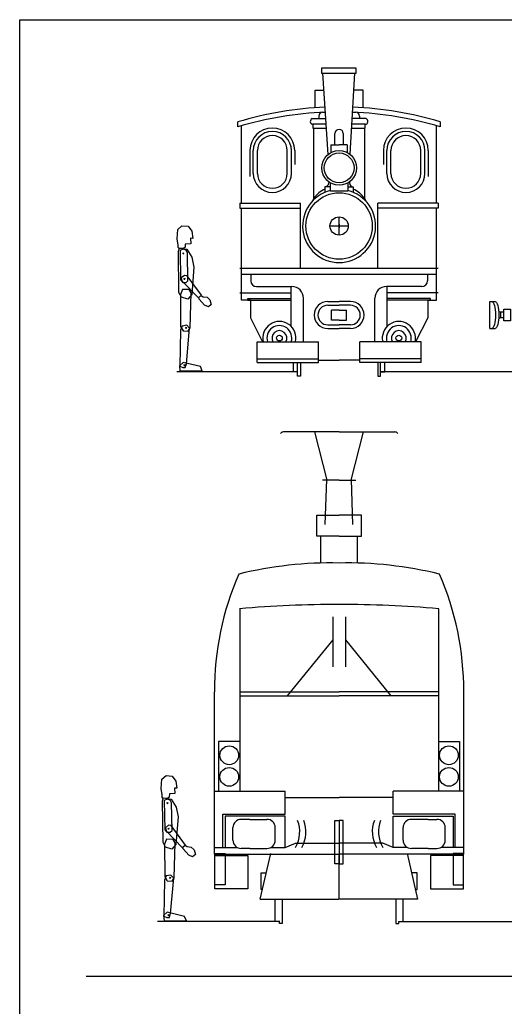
# Model space of a CAD drawing. Extents: x -9190 to 21925, y -3698 to 11555.
# Drawn here: x 19150 to 19332.9, y 4043.2 to 4415 of the extents above; entities that cross this region are included whole.
import ezdxf

# ---------------------------------------------------------------- set-up
doc = ezdxf.new("R2010")
doc.units = 0
doc.layers.get('0').update_dxf_attribs({"linetype": 'CONTINUOUS'})
doc.layers.add('1', color=7, linetype='CONTINUOUS')

msp = doc.modelspace()

# ---------------------------------------------------------------- linework, layer by layer
for p, q in [((19266.16, 4364.32), (19264.22, 4394.86)), ((19274.44, 4364.34), (19276.18, 4394.86)), ((19261.25, 4388.43), (19264.63, 4388.43)), ((19261.25, 4381.86), (19261.25, 4388.43)), ((19279.38, 4388.43), (19275.81, 4388.43)), ((19279.38, 4381.86), (19279.38, 4388.43)), ((19264.06, 4380.17), (19265.15, 4380.17)), ((19275.34, 4380.17), (19276.56, 4380.17)), ((19232.19, 4374.68), (19232.19, 4376.55)), ((19260.16, 4377.83), (19265.3, 4377.83)), ((19262.66, 4378.76), (19262.66, 4377.83)), ((19262.66, 4378.76), (19262.66, 4378.76)), ((19280.47, 4377.83), (19275.21, 4377.83)), ((19277.97, 4378.76), (19277.97, 4377.83)), ((19308.44, 4374.68), (19308.44, 4376.55)), ((19233.59, 4345.93), (19233.59, 4375.09)), ((19268.75, 4367.87), (19268.75, 4372.18)), ((19271.88, 4372.18), (19271.85, 4367.87)), ((19307.03, 4345.93), (19307.03, 4375.09)), ((19307.03, 4345.93), (19307.03, 4375.09)), ((19236.72, 4365.77), (19236.72, 4355.93)), ((19237.97, 4357.18), (19237.97, 4365.77)), ((19239.53, 4357.18), (19239.53, 4365.77)), ((19250.78, 4357.18), (19250.78, 4365.77)), ((19252.34, 4357.18), (19252.34, 4365.77)), ((19253.59, 4365.77), (19253.59, 4360.51)), ((19267.25, 4367.87), (19270.31, 4367.87)), ((19267.25, 4367.87), (19267.25, 4365.04)), ((19267.97, 4367.87), (19268.75, 4367.87)), ((19273.38, 4367.87), (19270.31, 4367.87)), ((19273.38, 4367.87), (19273.38, 4365.04)), ((19287.03, 4365.77), (19287.03, 4360.51)), ((19288.28, 4357.18), (19288.28, 4365.77)), ((19289.84, 4357.18), (19289.84, 4365.77)), ((19301.09, 4357.18), (19301.09, 4365.77)), ((19302.66, 4357.18), (19302.66, 4365.77)), ((19303.91, 4365.77), (19303.91, 4355.93)), ((19266.41, 4353.96), (19266.41, 4353.61)), ((19274.22, 4353.96), (19274.22, 4353.61)), ((19264.98, 4352.05), (19264.98, 4350.03)), ((19275.65, 4352.05), (19275.65, 4350.03)), ((19279.84, 4351.11), (19279.84, 4347.86)), ((19232.97, 4345.93), (19255.78, 4345.93)), ((19232.97, 4345.93), (19232.97, 4344.05)), ((19255.78, 4321.42), (19255.78, 4345.93)), ((19260.78, 4347.86), (19260.14, 4346.61)), ((19279.84, 4347.86), (19280.49, 4346.61)), ((19284.84, 4321.42), (19284.84, 4345.93)), ((19307.66, 4345.93), (19284.84, 4345.93)), ((19307.66, 4345.93), (19307.66, 4344.05)), ((19232.97, 4344.05), (19255.78, 4344.05)), ((19233.59, 4309.38), (19233.59, 4344.05)), ((19307.66, 4344.05), (19284.84, 4344.05)), ((19307.03, 4319.23), (19307.03, 4344.05)), ((19307.03, 4309.38), (19307.03, 4344.05)), ((19270.31, 4333.92), (19270.31, 4340.8)), ((19266.88, 4337.36), (19273.75, 4337.36)), ((19269.44, 4337.36), (19271.18, 4337.36)), ((19270.31, 4338.04), (19270.31, 4336.68)), ((19232.97, 4321.42), (19307.66, 4321.42)), ((19233.59, 4319.23), (19307.03, 4319.23)), ((19237.03, 4319.23), (19237.03, 4316.73)), ((19303.59, 4319.23), (19303.59, 4316.73)), ((19239.22, 4314.55), (19252.5, 4314.55)), ((19252.23, 4299.58), (19252.23, 4314.55)), ((19301.41, 4314.55), (19288.12, 4314.55)), ((19288.39, 4299.58), (19288.39, 4314.55)), ((19232.97, 4312.19), (19252.23, 4312.19)), ((19236.88, 4309.38), (19233.59, 4309.38)), ((19235.94, 4309.38), (19235.94, 4310)), ((19235.94, 4310), (19252.23, 4310)), ((19235.94, 4309.38), (19252.23, 4309.38)), ((19236.88, 4309.38), (19236.88, 4302.81)), ((19256.88, 4293.75), (19256.88, 4310.17)), ((19266.02, 4308.91), (19270.31, 4308.91)), ((19274.61, 4308.91), (19270.31, 4308.91)), ((19283.75, 4293.75), (19283.75, 4310.17)), ((19307.66, 4312.19), (19288.39, 4312.19)), ((19304.69, 4310), (19288.39, 4310)), ((19304.69, 4309.38), (19288.39, 4309.38)), ((19303.75, 4309.38), (19303.75, 4302.81)), ((19303.75, 4309.38), (19307.03, 4309.38)), ((19304.69, 4309.38), (19304.69, 4310)), ((19327.03, 4298.75), (19327.03, 4308.91)), ((19327.03, 4308.91), (19329.06, 4308.91)), ((19266.02, 4307.5), (19270.31, 4307.5)), ((19267.5, 4301.95), (19267.5, 4305.7)), ((19270.31, 4305.7), (19267.5, 4305.7)), ((19274.61, 4307.5), (19270.31, 4307.5)), ((19270.31, 4305.7), (19273.12, 4305.7)), ((19273.12, 4301.95), (19273.12, 4305.7)), ((19331.09, 4304.92), (19330.42, 4305.1)), ((19236.88, 4302.81), (19241.51, 4293.75)), ((19270.31, 4301.95), (19267.5, 4301.95)), ((19270.31, 4301.95), (19273.12, 4301.95)), ((19303.75, 4302.81), (19299.11, 4293.75)), ((19331.09, 4302.73), (19330.42, 4302.56)), ((19332.34, 4304.92), (19331.09, 4304.92)), ((19331.09, 4304.92), (19331.09, 4302.73)), ((19332.34, 4302.73), (19331.09, 4302.73)), ((19266.02, 4300.16), (19270.31, 4300.16)), ((19266.02, 4298.75), (19270.31, 4298.75)), ((19274.61, 4300.16), (19270.31, 4300.16)), ((19274.61, 4298.75), (19270.31, 4298.75)), ((19327.03, 4298.75), (19329.06, 4298.75)), ((19253.59, 4294.37), (19253.59, 4294.37)), ((19287.03, 4294.37), (19287.03, 4294.37)), ((19287.03, 4294.37), (19287.03, 4294.37)), ((19239.38, 4293.75), (19262.5, 4293.75)), ((19239.38, 4285.94), (19239.38, 4293.75)), ((19262.5, 4285.94), (19262.5, 4293.75)), ((19278.12, 4285.94), (19278.12, 4293.75)), ((19301.25, 4293.75), (19278.12, 4293.75)), ((19301.25, 4285.94), (19301.25, 4293.75)), ((19239.38, 4287.34), (19262.5, 4287.34)), ((19262.5, 4286.88), (19270.31, 4286.88)), ((19278.12, 4286.88), (19270.31, 4286.88)), ((19301.25, 4287.34), (19278.12, 4287.34)), ((19239.38, 4285.94), (19262.5, 4285.94)), ((19254.69, 4280.78), (19254.69, 4285.94)), ((19301.25, 4285.94), (19278.12, 4285.94)), ((19285.94, 4280.78), (19285.94, 4285.94)), ((19237.5, 4282.5), (19237.5, 4282.5)), ((19270.31, 4259.85), (19249.34, 4259.85)), ((19265.83, 4241.73), (19261.15, 4259.85)), ((19270.31, 4259.85), (19291.28, 4259.85)), ((19274.8, 4241.73), (19279.47, 4259.85)), ((19265.09, 4224.94), (19265.68, 4241.88)), ((19275.53, 4224.94), (19274.94, 4241.88)), ((19270.31, 4241.72), (19264.06, 4241.72)), ((19270.31, 4241.72), (19276.56, 4241.72)), ((19263.38, 4210.47), (19263.38, 4220.62)), ((19277.25, 4210.47), (19277.25, 4220.62)), ((19232.93, 4193.28), (19232.93, 4124.53)), ((19232.93, 4193.28), (19232.93, 4162.03)), ((19267.97, 4190.16), (19267.97, 4171.41)), ((19272.66, 4190.16), (19272.66, 4171.41)), ((19307.69, 4193.28), (19307.69, 4124.53)), ((19307.69, 4193.28), (19307.69, 4162.03)), ((19267.97, 4181.56), (19250.78, 4160.47)), ((19272.66, 4181.56), (19289.84, 4160.47)), ((19223.34, 4100.81), (19223.34, 4162.03)), ((19232.78, 4160.47), (19270.31, 4160.47)), ((19232.93, 4162.03), (19270.31, 4162.03)), ((19307.69, 4162.03), (19270.31, 4162.03)), ((19307.85, 4160.47), (19270.31, 4160.47)), ((19317.28, 4100.81), (19317.28, 4162.03)), ((19232.93, 4143.32), (19224.91, 4143.32)), ((19224.91, 4143.32), (19224.91, 4124.5)), ((19307.69, 4143.32), (19315.72, 4143.32)), ((19315.72, 4143.32), (19315.72, 4124.5)), ((19223.34, 4124.53), (19250, 4124.53)), ((19317.28, 4124.53), (19290.62, 4124.53)), ((19250, 4122.19), (19270.31, 4122.19)), ((19290.62, 4122.19), (19270.31, 4122.19)), ((19236.72, 4113.98), (19233.45, 4113.98)), ((19236.72, 4113.98), (19243.11, 4113.98)), ((19303.91, 4113.98), (19297.52, 4113.98)), ((19303.9, 4113.98), (19307.17, 4113.98)), ((19230.33, 4106.14), (19230.33, 4110.86)), ((19246.23, 4106.14), (19246.23, 4110.86)), ((19294.39, 4106.14), (19294.39, 4110.86)), ((19310.3, 4106.14), (19310.3, 4110.86)), ((19223.34, 4103.44), (19231.88, 4103.44)), ((19223.34, 4100.81), (19270.31, 4100.81)), ((19236.72, 4103.01), (19233.45, 4103.01)), ((19236.72, 4103.01), (19243.11, 4103.01)), ((19240.62, 4083.91), (19244.53, 4101.09)), ((19244.68, 4103.44), (19250, 4103.44)), ((19317.28, 4100.81), (19270.31, 4100.81)), ((19295.95, 4103.44), (19290.62, 4103.44)), ((19300, 4083.91), (19296.09, 4101.09)), ((19303.91, 4103.01), (19297.52, 4103.01)), ((19303.9, 4103.01), (19307.17, 4103.01)), ((19317.28, 4103.44), (19308.74, 4103.44)), ((19270.31, 4083.91), (19270.31, 4100.31)), ((19270.31, 4083.91), (19270.31, 4100.31)), ((19240.62, 4083.91), (19270.22, 4083.91)), ((19300, 4083.91), (19270.41, 4083.91)), ((19175, 4055), (19940, 4055))]:
    msp.add_line(p, q)
at = {"color": 5}
for p, q in [((19254.69, 4282.5), (19209.22, 4282.5)), ((19334.67, 4282.5), (19285.94, 4282.5)), ((19645.03, 4282.5), (19327.75, 4282.5)), ((19247.98, 4075.51), (19201.89, 4075.51)), ((19292.83, 4075.51), (19934.08, 4075.51))]:
    msp.add_line(p, q, dxfattribs=at)
for points in [[(19150, 4415), (20525, 4415), (20525, 3560), (19150, 3560)], [(19263.64, 4394.86), (19276.76, 4394.86), (19276.76, 4396.73), (19263.64, 4396.73)], [(19218.42, 4311.09), (19219.06, 4310.7), (19220.57, 4310.55), (19221.67, 4309.51), (19222.16, 4307.78), (19221.1, 4306.86), (19219.66, 4307.49), (19217.54, 4309.82), (19217.48, 4310.45), (19217.97, 4311)], [(19334.84, 4301.64), (19332.34, 4301.64), (19332.34, 4306.02), (19334.84, 4306.02)], [(19270.31, 4097.19), (19268.75, 4097.19), (19268.75, 4113.59), (19270.31, 4113.59)], [(19270.31, 4097.19), (19271.88, 4097.19), (19271.88, 4113.59), (19270.31, 4113.59)], [(19212.42, 4104.09), (19213.06, 4103.7), (19214.57, 4103.55), (19215.67, 4102.51), (19216.16, 4100.78), (19215.1, 4099.86), (19213.66, 4100.49), (19211.54, 4102.82), (19211.48, 4103.45), (19211.97, 4104)], [(19223.44, 4101.09), (19227.34, 4101.09), (19227.34, 4089.37), (19223.44, 4089.37)], [(19317.19, 4101.09), (19313.28, 4101.09), (19313.28, 4089.37), (19317.19, 4089.37)], [(19223.44, 4100.31), (19235.94, 4100.31), (19235.94, 4087.81), (19223.44, 4087.81)], [(19317.19, 4100.31), (19304.69, 4100.31), (19304.69, 4087.81), (19317.19, 4087.81)]]:
    msp.add_lwpolyline(points, close=True)
for points in [[(19265.44, 4375.64), (19260.47, 4375.64), (19260.47, 4374.23), (19265.53, 4374.23)], [(19260.78, 4347.86), (19260.78, 4374.23), (19265.53, 4374.23)], [(19275, 4374.23), (19280.16, 4374.23), (19280.16, 4375.64), (19275.08, 4375.64)], [(19275, 4374.23), (19279.84, 4374.23), (19279.84, 4347.86)], [(19273.59, 4353.55), (19273.59, 4350.43), (19267.03, 4350.43), (19267.03, 4353.55)], [(19267.03, 4352.05), (19264.98, 4352.05)], [(19273.59, 4352.05), (19275.65, 4352.05)], [(19255.78, 4285.94), (19255.78, 4280.78), (19254.69, 4280.78), (19254.69, 4282.5), (19253.12, 4282.5), (19253.12, 4285.94)], [(19284.84, 4285.94), (19284.84, 4280.78), (19285.94, 4280.78), (19285.94, 4282.5), (19287.5, 4282.5), (19287.5, 4285.94)], [(19270.31, 4220.63), (19261.88, 4220.63), (19261.88, 4228.44), (19270.31, 4228.44)], [(19270.31, 4220.63), (19278.75, 4220.63), (19278.75, 4228.44), (19270.31, 4228.44)], [(19226.56, 4103.44), (19226.56, 4115.94), (19250, 4115.94), (19250, 4124.53)], [(19314.06, 4103.44), (19314.06, 4115.94), (19290.62, 4115.94), (19290.62, 4124.53)], [(19244.68, 4103.44), (19250, 4103.44), (19250, 4115.16), (19227.34, 4115.16), (19227.34, 4103.44), (19231.88, 4103.44)], [(19295.95, 4103.44), (19290.62, 4103.44), (19290.62, 4115.16), (19313.28, 4115.16), (19313.28, 4103.44), (19308.74, 4103.44)], [(19250, 4103.44), (19253.91, 4105), (19270.31, 4105)], [(19290.62, 4103.44), (19286.72, 4105), (19270.31, 4105)], [(19241.46, 4087.59), (19240.92, 4087.59), (19240.92, 4093.84), (19242.88, 4093.84)], [(19299.16, 4087.59), (19299.7, 4087.59), (19299.7, 4093.84), (19297.74, 4093.84)], [(19248.89, 4083.91), (19248.89, 4074.73), (19247.8, 4074.73), (19247.8, 4075.51), (19246.23, 4075.51), (19246.23, 4083.91)], [(19291.73, 4083.91), (19291.73, 4074.73), (19292.83, 4074.73), (19292.83, 4075.51), (19294.39, 4075.51), (19294.39, 4083.91)]]:
    msp.add_lwpolyline(points)
for centre, radius in [((19270.31, 4359.23), 6.56), ((19270.31, 4359.23), 5.62), ((19270.31, 4337.36), 12.5), ((19270.31, 4337.36), 3.44), ((19247.81, 4295.16), 1.09), ((19292.81, 4295.16), 1.09), ((19228.94, 4138.09), 3.53), ((19311.68, 4138.09), 3.53), ((19228.94, 4129.97), 3.53), ((19311.68, 4129.97), 3.53)]:
    msp.add_circle(centre, radius)
for centre, radius, start, end in [((19270.31, 4250.16), 132.01, 92.2917, 106.7859), ((19270.31, 4248.29), 132.01, 92.24, 106.7859), ((19264.06, 4378.76), 1.41, 90, 180), ((19270.31, 4248.29), 132.01, 73.2141, 87.8154), ((19270.31, 4250.16), 132.01, 73.2141, 87.769), ((19276.56, 4378.76), 1.41, 0, 90), ((19260.59, 4376.77), 1.14, 112.1663, 264.0939), ((19280.04, 4376.77), 1.14, 275.9061, 67.8337), ((19245.16, 4365.77), 8.44, 0, 180), ((19245.16, 4365.77), 7.19, 0, 180), ((19270.31, 4372.18), 1.56, 0, 180), ((19295.47, 4365.77), 8.44, 0, 180), ((19295.47, 4365.77), 7.19, 0, 180), ((19245.16, 4365.77), 5.62, 0, 180), ((19295.47, 4365.77), 5.62, 0, 180), ((19245.16, 4357.18), 7.19, 180, 0), ((19245.16, 4357.18), 5.62, 180, 0), ((19295.47, 4357.18), 7.19, 180, 0), ((19295.47, 4357.18), 5.62, 180, 0), ((19264.84, 4353.61), 1.56, 274.8937, 0), ((19275.78, 4353.61), 1.56, 180, 265.1063), ((19270.31, 4337.36), 13.75, 103.8061, 76.1939), ((19270.31, 4340.43), 12.08, 116.2057, 142.0795), ((19270.31, 4340.43), 12.08, 37.9205, 63.7943), ((19239.22, 4316.73), 2.19, 180, 270), ((19301.41, 4316.73), 2.19, 270, 0), ((19252.5, 4310.17), 4.38, 0, 90), ((19288.12, 4310.17), 4.38, 90, 180), ((19266.02, 4303.83), 5.08, 90, 270), ((19274.61, 4303.83), 5.08, 270, 90), ((19266.02, 4303.83), 3.67, 90, 270), ((19274.61, 4303.83), 3.67, 270, 90), ((19247.81, 4295.16), 6.25, 346.9971, 193.0029), ((19292.81, 4295.16), 6.25, 346.9971, 193.0029), ((19247.81, 4295.16), 4.69, 342.5424, 197.4576), ((19247.81, 4295.16), 2.81, 330, 210), ((19292.81, 4295.16), 4.69, 342.5424, 197.4576), ((19292.81, 4295.16), 2.81, 330, 210), ((19249.44, 4258.27), 1.59, 93.7342, 141.8218), ((19291.18, 4258.27), 1.59, 38.1782, 86.2658), ((19267.19, 4065.13), 145.37, 88.7711, 103.8033), ((19273.43, 4065.13), 145.37, 76.1967, 91.2289), ((19333.14, 4162.38), 109.8, 156.4201, 180.1823), ((19207.48, 4162.38), 109.8, 359.8177, 23.5799), ((19268.38, 3790.54), 404.3, 89.7255, 95.0463), ((19272.25, 3790.54), 404.3, 84.9537, 90.2745), ((19233.45, 4110.86), 3.12, 90, 180), ((19243.11, 4110.86), 3.12, 0, 90), ((19243.61, 4109.34), 11.87, 330.1936, 21.009), ((19245.95, 4109.34), 11.87, 330.1936, 21.009), ((19294.68, 4109.34), 11.87, 158.991, 209.8064), ((19297.02, 4109.34), 11.87, 158.991, 209.8064), ((19297.52, 4110.86), 3.12, 90, 180), ((19307.17, 4110.86), 3.12, 0, 90), ((19233.45, 4106.14), 3.12, 180, 270), ((19243.11, 4106.14), 3.12, 270, 0), ((19297.52, 4106.14), 3.12, 180, 270), ((19307.17, 4106.14), 3.12, 270, 0)]:
    msp.add_arc(centre, radius, start, end)
at = {"extrusion": (0, 0, -1)}
for centre in [(19327.81, 4303.83), (19329.06, 4303.83)]:
    msp.add_ellipse(centre, major_axis=(0, -5.08), ratio=0.276923, start_param=3.141593, end_param=6.283185, dxfattribs=at)
at = {"layer": '1', "color": 7}
for p, q in [((19209.28, 4332.56), (19209.55, 4336.07)), ((19209.55, 4336.07), (19211.12, 4337.43)), ((19211.12, 4337.43), (19213.47, 4337.25)), ((19213.47, 4337.25), (19214.8, 4335.38)), ((19214.8, 4335.38), (19215.18, 4332.7)), ((19209.68, 4330.17), (19209.28, 4332.56)), ((19215.18, 4332.7), (19214.3, 4332.76)), ((19214.3, 4332.76), (19214.44, 4330.69)), ((19209.62, 4329.29), (19209.68, 4330.17)), ((19209.89, 4328.98), (19209.62, 4329.29)), ((19209.75, 4327.91), (19210.15, 4329.05)), ((19209.99, 4312.27), (19209.75, 4327.91)), ((19211.64, 4328.84), (19209.89, 4328.98)), ((19210.15, 4329.05), (19213, 4328.58)), ((19211.51, 4328.6), (19210.45, 4328.09)), ((19210.45, 4328.09), (19210.6, 4317.05)), ((19212.69, 4328.2), (19211.51, 4328.6)), ((19212.28, 4329.38), (19211.64, 4328.84)), ((19212.36, 4330.55), (19212.28, 4329.38)), ((19214.44, 4330.69), (19212.36, 4330.55)), ((19213.2, 4327.14), (19212.69, 4328.2)), ((19213, 4328.58), (19214.89, 4325.57)), ((19211.62, 4327.02), (19211.3, 4327.06)), ((19211.62, 4327.02), (19211.79, 4327.27)), ((19211.79, 4327.27), (19211.62, 4327.02)), ((19211.79, 4326.74), (19211.62, 4327.02)), ((19213.36, 4316.76), (19213.2, 4327.14)), ((19214.89, 4325.57), (19215.64, 4321.91)), ((19215.64, 4321.91), (19214.8, 4311.56)), ((19210.6, 4317.05), (19211.38, 4316.12)), ((19212.06, 4318.74), (19210.87, 4317.84)), ((19210.87, 4317.84), (19211.12, 4316.65)), ((19211.12, 4316.65), (19217.3, 4310.3)), ((19212.05, 4317.43), (19211.79, 4317.63)), ((19212.05, 4317.43), (19212.31, 4317.56)), ((19212.31, 4317.56), (19212.05, 4317.43)), ((19212.05, 4317.1), (19212.05, 4317.43)), ((19213.09, 4318.62), (19212.06, 4318.74)), ((19212.69, 4316.11), (19213.36, 4316.76)), ((19218.47, 4311.3), (19213.09, 4318.62)), ((19211.28, 4313.49), (19210.5, 4311.59)), ((19213.79, 4313.41), (19211.28, 4313.49)), ((19211.38, 4316.12), (19212.69, 4316.11)), ((19214.54, 4312.15), (19213.79, 4313.41)), ((19210.97, 4310.56), (19209.99, 4312.27)), ((19210.5, 4311.59), (19210.62, 4299.48)), ((19213.26, 4309.76), (19210.97, 4310.56)), ((19214.8, 4311.56), (19213.26, 4309.76)), ((19214.22, 4298.96), (19214.54, 4312.15)), ((19217.3, 4310.3), (19218.47, 4311.3)), ((19210.5, 4298.14), (19210.29, 4284.56)), ((19211.18, 4299.65), (19210.5, 4298.14)), ((19210.62, 4299.48), (19211.54, 4297.83)), ((19212.93, 4300), (19211.18, 4299.65)), ((19211.54, 4297.83), (19213.39, 4297.71)), ((19212.7, 4298.97), (19212.45, 4299.19)), ((19212.66, 4298.64), (19212.7, 4298.97)), ((19212.97, 4299.07), (19212.7, 4298.97)), ((19212.76, 4285.49), (19214, 4298.83)), ((19214, 4298.83), (19212.93, 4300)), ((19213.39, 4297.71), (19214.22, 4298.96)), ((19211.54, 4285.98), (19210.17, 4284.72)), ((19210.17, 4284.72), (19210.36, 4282.87)), ((19210.29, 4284.56), (19211.43, 4284.04)), ((19210.36, 4282.87), (19218.78, 4282.8)), ((19211.43, 4284.04), (19212.36, 4284.08)), ((19218.05, 4284.4), (19211.54, 4285.98)), ((19212.02, 4284.91), (19211.77, 4285.11)), ((19212.02, 4284.91), (19212.01, 4284.58)), ((19212.01, 4284.58), (19212.02, 4284.91)), ((19212.29, 4285.03), (19212.02, 4284.91)), ((19212.36, 4284.08), (19212.76, 4285.49)), ((19218.78, 4282.8), (19218.05, 4284.4)), ((19203.55, 4129.07), (19205.12, 4130.43)), ((19205.12, 4130.43), (19207.47, 4130.25)), ((19203.28, 4125.56), (19203.55, 4129.07)), ((19207.47, 4130.25), (19208.8, 4128.38)), ((19208.8, 4128.38), (19209.18, 4125.7)), ((19203.68, 4123.17), (19203.28, 4125.56)), ((19203.62, 4122.29), (19203.68, 4123.17)), ((19206.36, 4123.55), (19206.28, 4122.38)), ((19208.44, 4123.69), (19206.36, 4123.55)), ((19209.18, 4125.7), (19208.3, 4125.76)), ((19208.3, 4125.76), (19208.44, 4123.69)), ((19203.89, 4121.98), (19203.62, 4122.29)), ((19203.75, 4120.91), (19204.15, 4122.05)), ((19203.99, 4105.27), (19203.75, 4120.91)), ((19205.64, 4121.84), (19203.89, 4121.98)), ((19204.15, 4122.05), (19207, 4121.58)), ((19205.51, 4121.6), (19204.45, 4121.09)), ((19204.45, 4121.09), (19204.6, 4110.05)), ((19205.62, 4120.02), (19205.3, 4120.06)), ((19206.69, 4121.2), (19205.51, 4121.6)), ((19205.62, 4120.02), (19205.79, 4120.27)), ((19205.79, 4120.27), (19205.62, 4120.02)), ((19205.79, 4119.74), (19205.62, 4120.02)), ((19206.28, 4122.38), (19205.64, 4121.84)), ((19207.2, 4120.14), (19206.69, 4121.2)), ((19207, 4121.58), (19208.89, 4118.57)), ((19207.36, 4109.76), (19207.2, 4120.14)), ((19208.89, 4118.57), (19209.64, 4114.91)), ((19206.06, 4111.74), (19204.87, 4110.84)), ((19207.09, 4111.62), (19206.06, 4111.74)), ((19209.64, 4114.91), (19208.8, 4104.56)), ((19204.6, 4110.05), (19205.38, 4109.12)), ((19204.87, 4110.84), (19205.12, 4109.65)), ((19205.12, 4109.65), (19211.3, 4103.3)), ((19205.38, 4109.12), (19206.69, 4109.11)), ((19206.05, 4110.43), (19205.79, 4110.63)), ((19206.05, 4110.43), (19206.31, 4110.56)), ((19206.31, 4110.56), (19206.05, 4110.43)), ((19206.05, 4110.1), (19206.05, 4110.43)), ((19206.69, 4109.11), (19207.36, 4109.76)), ((19212.47, 4104.3), (19207.09, 4111.62)), ((19204.97, 4103.56), (19203.99, 4105.27)), ((19205.28, 4106.49), (19204.5, 4104.59)), ((19204.5, 4104.59), (19204.62, 4092.48)), ((19207.79, 4106.41), (19205.28, 4106.49)), ((19208.8, 4104.56), (19207.26, 4102.76)), ((19208.54, 4105.15), (19207.79, 4106.41)), ((19208.22, 4091.96), (19208.54, 4105.15)), ((19211.3, 4103.3), (19212.47, 4104.3)), ((19207.26, 4102.76), (19204.97, 4103.56)), ((19204.5, 4091.14), (19204.29, 4077.56)), ((19205.18, 4092.65), (19204.5, 4091.14)), ((19204.62, 4092.48), (19205.54, 4090.83)), ((19206.93, 4093), (19205.18, 4092.65)), ((19205.54, 4090.83), (19207.39, 4090.71)), ((19206.7, 4091.97), (19206.45, 4092.19)), ((19206.66, 4091.64), (19206.7, 4091.97)), ((19206.97, 4092.07), (19206.7, 4091.97)), ((19206.76, 4078.49), (19208, 4091.83)), ((19208, 4091.83), (19206.93, 4093)), ((19207.39, 4090.71), (19208.22, 4091.96)), ((19205.54, 4078.98), (19204.17, 4077.72)), ((19212.05, 4077.4), (19205.54, 4078.98)), ((19206.36, 4077.08), (19206.76, 4078.49)), ((19204.17, 4077.72), (19204.36, 4075.87)), ((19204.29, 4077.56), (19205.43, 4077.04)), ((19204.36, 4075.87), (19212.78, 4075.8)), ((19205.43, 4077.04), (19206.36, 4077.08)), ((19206.02, 4077.91), (19205.77, 4078.11)), ((19206.01, 4077.58), (19206.02, 4077.91)), ((19206.02, 4077.91), (19206.01, 4077.58)), ((19206.29, 4078.03), (19206.02, 4077.91)), ((19212.78, 4075.8), (19212.05, 4077.4))]:
    msp.add_line(p, q, dxfattribs=at)

doc.saveas('drawing.dxf')
